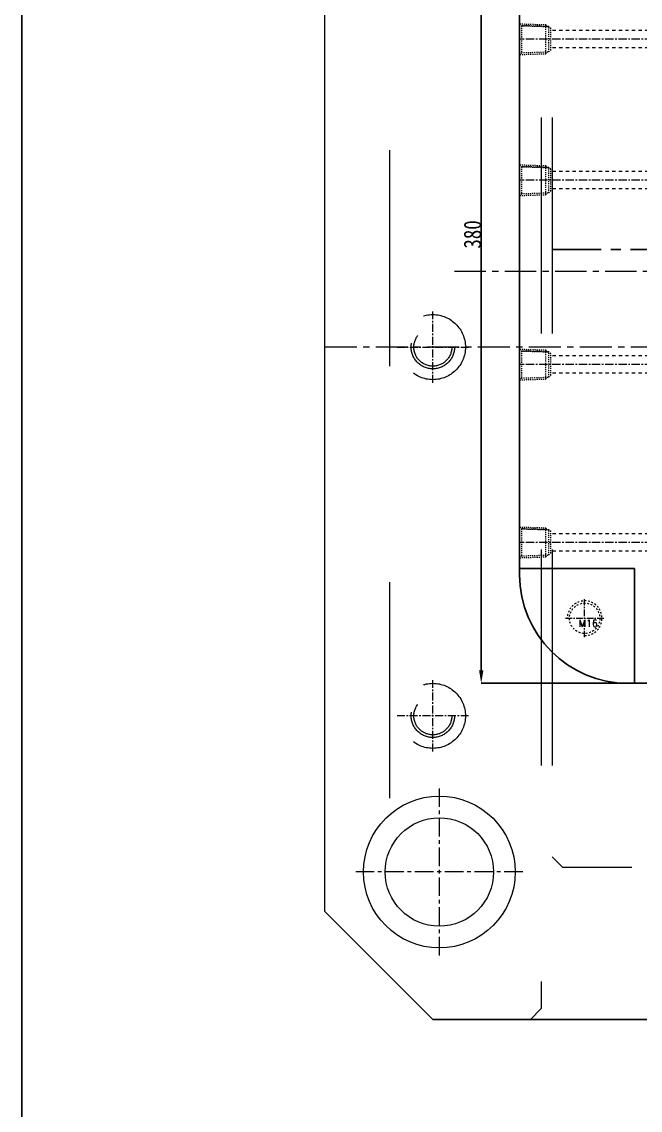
# Model space of a CAD drawing. Header units: millimetres. Extents: x -941 to 1421, y -11614 to -3210.
# Drawn here: x -456 to -170, y -4105 to -3604 of the extents above; entities that cross this region are included whole.
import ezdxf

# ---------------------------------------------------------------- set-up
doc = ezdxf.new("R2010")
doc.units = ezdxf.units.MM
doc.header["$LTSCALE"] = 16.335
doc.header["$PDMODE"] = 3
doc.header["$PDSIZE"] = 0.3125
doc.linetypes.add('CENTER', pattern=[0.6, 0.375, -0.075, 0.075, -0.075])
doc.linetypes.add('HIDDEN', pattern=[0.2, 0.1, -0.1])
doc.layers.get('0').update_dxf_attribs({"linetype": 'CONTINUOUS'})
doc.layers.get('Defpoints').update_dxf_attribs({"linetype": 'CONTINUOUS'})
for name, color, linetype, lineweight in [('center', 1, 'CENTER', 9), ('cool', 153, 'HIDDEN', 9), ('moldbase', 7, 'CONTINUOUS', 20), ('screw', 33, 'CONTINUOUS', 13)]:
    doc.layers.add(name, color=color, linetype=linetype, lineweight=lineweight)
doc.styles.get("Standard").update_dxf_attribs({"font": 'txt', "width": 0.8})
doc.styles.add('TXT', font='txt.shx', dxfattribs={"bigfont": 'gbcbig.shx'})
doc.dimstyles.new('ISO-25', dxfattribs={"dimtxt": 8, "dimasz": 6, "dimexe": 0, "dimexo": 0, "dimgap": 0, "dimtad": 1, "dimdsep": 46, "dimtxsty": 'Standard', "dimcen": 0, "dimclrd": 4, "dimclre": 4, "dimclrt": 6, "dimazin": 0, "dimtfac": 1, "dimtofl": 0, "dimtmove": 0, "dimatfit": 3, "dimfxl": 0, "dimarcsym": 0})

# ---------------------------------------------------------------- blocks, each defined once
blk = doc.blocks.new('*D374')
at = {"color": 4, "lineweight": -2}
for p, q in [((-176.1, -3528.57), (-243.8, -3528.57)), ((-243.8, -3534.57), (-243.8, -3902.57)), ((-171.1, -3908.57), (-243.8, -3908.57))]:
    blk.add_line(p, q, dxfattribs=at)
at = {"color": 4}
for points in [[(-244.8, -3534.57), (-242.8, -3534.57), (-243.8, -3528.57)], [(-244.8, -3902.57), (-242.8, -3902.57), (-243.8, -3908.57)]]:
    blk.add_solid(points, dxfattribs=at)
at = {"layer": 'Defpoints', "color": 0}
for p in [(-176.1, -3528.57), (-243.8, -3908.57), (-171.1, -3908.57)]:
    blk.add_point(p, dxfattribs=at)
at = {"color": 6, "insert": (-247.8, -3701.6), "char_height": 8, "attachment_point": 5, "rotation": 90}
blk.add_mtext('380', dxfattribs=at)
blk = doc.blocks.new('screw_m16_g')
at = {"layer": 'screw', "color": 1, "linetype": 'CENTER', "ltscale": 0.497582}
for p, q in [((0, -8.8), (0, 8.8)), ((-8.8, 0), (8.8, 0))]:
    blk.add_line(p, q, dxfattribs=at)
at = {"layer": 'screw', "color": 33, "linetype": 'HIDDEN', "ltscale": 0.497582}
blk.add_circle((0, 0), 7, dxfattribs=at)
at = {"layer": 'screw', "color": 92, "linetype": 'HIDDEN', "ltscale": 0.497582}
blk.add_arc((0, 0), 8, 270, 180, dxfattribs=at)
at = {"layer": 'screw', "color": 6, "style": 'TXT'}
blk.add_text('M16', height=3.2, dxfattribs=at).set_placement((-2.72, -4))
blk = doc.blocks.new('cool_jt_f12')
at = {"layer": 'cool', "ltscale": 0.3}
for p, q in [((0, 7.0785), (0.856, 6.2225)), ((0, 7.0785), (12, 6.7035)), ((0.856, 6.2225), (0.856, -6.2225)), ((13.5, 5.827375), (0.856, 6.2225)), ((0.856, 6.2225), (13.5, 5.827375)), ((12, 6.7035), (12.856, 5.8475)), ((12, 6.7035), (12, -6.7035)), ((14.327375, 5), (13.5, 5.827375)), ((13.5, -5.827375), (13.5, 5.827375)), ((14.327375, -5), (14.327375, 5)), ((13.5, -5.827375), (14.327375, -5)), ((0.856, -6.2225), (0, -7.0785)), ((0, -7.0785), (12, -6.7035)), ((0.856, -6.2225), (13.5, -5.827375)), ((12, -6.7035), (12.856, -5.8475))]:
    blk.add_line(p, q, dxfattribs=at)
blk = doc.blocks.new('147')
at = {"layer": 'cool', "color": 1, "linetype": 'CENTER', "ltscale": 0.621977}
blk.add_line((243.9, -3853.57), (-226.1, -3853.57), dxfattribs=at)
at = {"layer": 'cool', "ltscale": 0.932966}
for p, q in [((229.57, -3849.57), (-211.77, -3849.57)), ((229.57, -3857.57), (-211.77, -3857.57))]:
    blk.add_line(p, q, dxfattribs=at)
blk.add_blockref('cool_jt_f12', (-226.1, -3853.57), dxfattribs=at)
at = {"layer": 'cool', "ltscale": 0.932966, "rotation": 179.9999999999999}
blk.add_blockref('cool_jt_f12', (243.9, -3853.57), dxfattribs=at)

msp = doc.modelspace()

# ---------------------------------------------------------------- linework, layer by layer
for p, q in [((-226.104, -3578.566), (-226.104, -3858.566)), ((-173.104, -3855.566), (-226.104, -3855.566)), ((-173.104, -3908.566), (-173.104, -3855.566)), ((-176.104, -3908.566), (193.896, -3908.566)), ((-266.104, -4063.566), (-147.104, -4063.566))]:
    msp.add_line(p, q)
at = {"color": 1, "linetype": 'CENTER', "ltscale": 3.708617}
msp.add_line((-211.265, -3708.566), (229.057, -3708.566), dxfattribs=at)
msp.add_lwpolyline([(-455.664, -3377.37), (1316.924, -3377.37), (1316.924, -4706.337), (-455.664, -4706.337)], close=True)
msp.add_arc((-176.104, -3858.566), 50, 180, 270)
at = {"layer": 'center', "color": 1, "linetype": 'CENTER', "ltscale": 2.363514}
msp.add_line((-256.104, -3718.566), (273.896, -3718.566), dxfattribs=at)
at = {"layer": 'moldbase', "color": 8, "linetype": 'HIDDEN', "ltscale": 60.96}
for p, q in [((-216.104, -3448.566), (-216.104, -4058.566)), ((-211.104, -3448.566), (-211.104, -3988.566)), ((-286.104, -3463.566), (-286.104, -4043.566)), ((223.896, -3993.566), (-206.104, -3993.566))]:
    msp.add_line(p, q, dxfattribs=at)
at = {"layer": 'moldbase'}
for p in [(-316.104, -3493.566), (-266.104, -4063.566)]:
    msp.add_line(p, (-316.104, -4013.566), dxfattribs=at)
at = {"layer": 'moldbase', "color": 1, "linetype": 'CENTER', "ltscale": 0.6}
for p, q in [((-266.104, -3770.066), (-266.104, -3737.066)), ((-282.604, -3753.566), (-249.604, -3753.566)), ((-266.104, -3940.066), (-266.104, -3907.066)), ((-249.604, -3923.566), (-282.604, -3923.566))]:
    msp.add_line(p, q, dxfattribs=at)
at = {"layer": 'moldbase', "color": 1, "linetype": 'CENTER', "ltscale": 2.4}
msp.add_line((333.896, -3753.566), (-316.104, -3753.566), dxfattribs=at)
at = {"layer": 'moldbase', "color": 1, "linetype": 'CENTER', "ltscale": 1.4}
for p, q in [((-263.104, -4034.066), (-263.104, -3957.066)), ((-224.604, -3995.566), (-301.604, -3995.566))]:
    msp.add_line(p, q, dxfattribs=at)
at = {"layer": 'moldbase', "color": 8, "linetype": 'HIDDEN', "ltscale": 7.62}
for p, q in [((-211.104, -3988.566), (-206.104, -3993.566)), ((-216.104, -4058.566), (-221.104, -4063.566))]:
    msp.add_line(p, q, dxfattribs=at)
at = {"layer": 'moldbase', "color": 8, "linetype": 'HIDDEN', "ltscale": 20.32}
for centre, radius in [((-266.104, -3753.566), 15), ((-266.104, -3753.566), 10), ((-266.104, -3753.566), 8.75), ((-266.104, -3923.566), 15), ((-266.104, -3923.566), 10), ((-266.104, -3923.566), 8.75)]:
    msp.add_circle(centre, radius, dxfattribs=at)
at = {"layer": 'moldbase'}
for radius in [35, 25]:
    msp.add_circle((-263.104, -3995.566), radius, dxfattribs=at)

# ---------------------------------------------------------------- block references
for p in [(0, 242), (0, 177), (0, 92), (0, 10)]:
    msp.add_blockref('147', p)
at = {"layer": 'screw'}
msp.add_blockref('screw_m16_g', (-196.104, -3878.566), dxfattribs=at)

# ---------------------------------------------------------------- dimensions: what is measured, and where the dimension line sits
dim = msp.add_linear_dim(base=(-243.802, -3908.566), p1=(-176.104, -3528.566), p2=(-171.104, -3908.566), angle=90, dimstyle='ISO-25')
dim.commit()
dim.dimension.update_dxf_attribs({"geometry": '*D374', "text_midpoint": (-243.802, -3701.602), "dimtype": 160})

doc.saveas('drawing.dxf')
